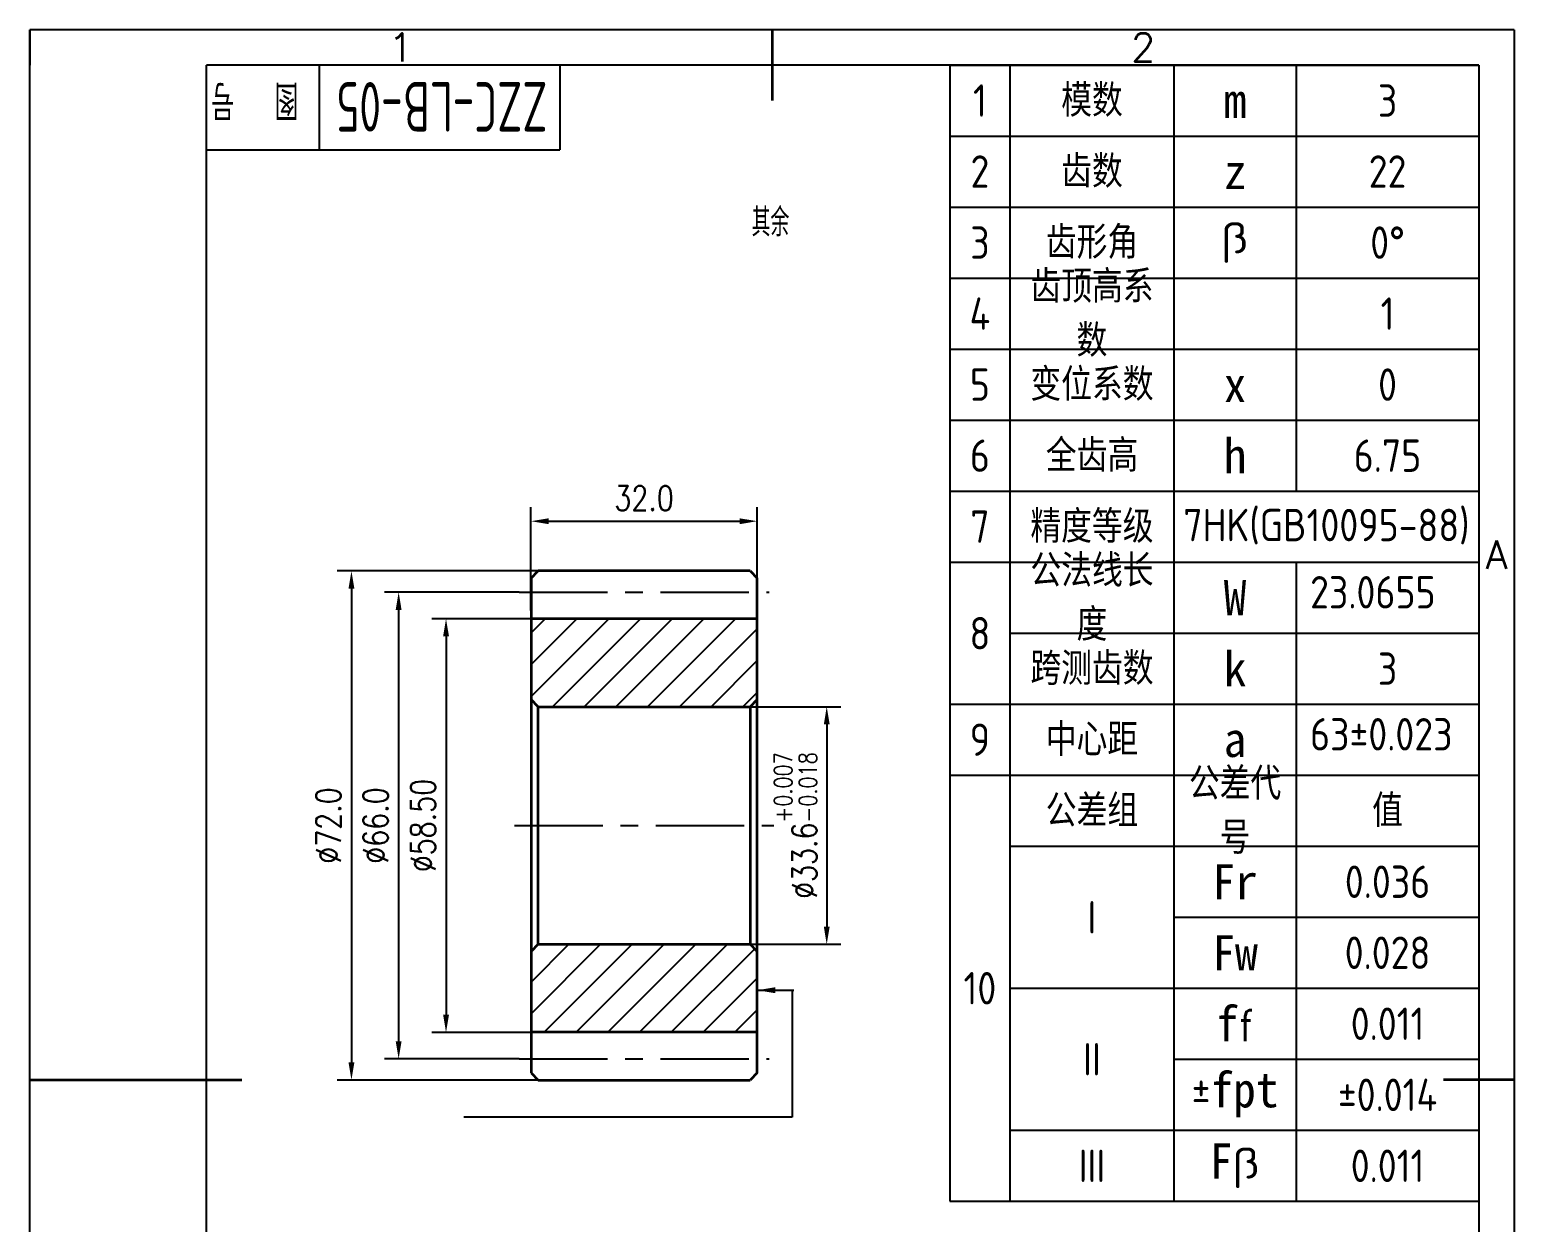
# Model space of a CAD drawing. Header units: millimetres. Extents: x -25 to 185, y -5 to 292.
# Drawn here: x -25 to 185, y 123.3 to 292 of the extents above; entities that cross this region are included whole.
import ezdxf
from ezdxf.enums import TextEntityAlignment as Align

# ---------------------------------------------------------------- set-up
doc = ezdxf.new("R2010")
doc.units = ezdxf.units.MM
doc.header["$LTSCALE"] = 10
doc.linetypes.add('CENTER', pattern=[2, 1.25, -0.25, 0.25, -0.25])
doc.layers.add('1轮廓实线层', color=7, linetype='Continuous', lineweight=35)
for name, color, linetype in [('2细线层', 4, 'Continuous'), ('3中心线层', 1, 'CENTER'), ('5剖面线层', 2, 'Continuous'), ('6文字层', 3, 'Continuous'), ('7标注层', 4, 'Continuous'), ('图框层', 7, 'Continuous')]:
    doc.layers.add(name, color=color, linetype=linetype)
doc.styles.add('PC_TEXTSTYLE', font='isocp.shx', dxfattribs={"width": 0.8, "bigfont": 'hzfs.shx'})
doc.styles.add('TH_GBDIM', font='romans.shx', dxfattribs={"width": 0.8, "bigfont": 'gbcbig.shx'})
doc.styles.add('工程字', font='gbenor.shx', dxfattribs={"bigfont": 'gbcbig.shx'})
doc.dimstyles.new('TH_GBDIM', dxfattribs={"dimtxt": 3.5, "dimasz": 2.5, "dimexe": 2, "dimexo": 0, "dimgap": 1.5, "dimtad": 1, "dimdec": 1, "dimzin": 0, "dimdsep": 46, "dimtxsty": 'TH_GBDIM', "dimcen": 2.5, "dimclrd": 130, "dimclre": 130, "dimclrt": 3, "dimadec": 0, "dimazin": 0, "dimtfac": 0.714286, "dimtdec": 1, "dimtmove": 0, "dimatfit": 3, "dimfxl": 1, "dimtzin": 0, "dimlwd": -1, "dimlwe": -1, "dimarcsym": 0})

# ---------------------------------------------------------------- blocks, each defined once
blk = doc.blocks.new('*D8')
at = {"layer": '7标注层', "color": 130}
for p, q in [((46.91, 215.45), (18.51, 215.45)), ((20.51, 212.95), (20.51, 145.95)), ((46.91, 143.45), (18.51, 143.45))]:
    blk.add_line(p, q, dxfattribs=at)
for points in [[(20.1, 212.95), (20.93, 212.95), (20.51, 215.45)], [(20.1, 145.95), (20.93, 145.95), (20.51, 143.45)]]:
    blk.add_solid(points, dxfattribs=at)
at = {"layer": 'Defpoints', "color": 0}
for p in [(46.91, 215.45), (20.51, 143.45), (46.91, 143.45)]:
    blk.add_point(p, dxfattribs=at)
at = {"layer": '7标注层', "color": 3, "insert": (17.26, 179.45), "char_height": 3.5, "attachment_point": 5, "rotation": 90, "style": 'TH_GBDIM'}
blk.add_mtext('{%%c72.0}{}{}', dxfattribs=at)
blk = doc.blocks.new('*D9')
at = {"layer": '7标注层', "color": 130}
for p, q in [((45.91, 208.7), (31.89, 208.7)), ((33.89, 206.2), (33.89, 152.7)), ((45.91, 150.2), (31.89, 150.2))]:
    blk.add_line(p, q, dxfattribs=at)
for points in [[(33.48, 206.2), (34.31, 206.2), (33.89, 208.7)], [(33.48, 152.7), (34.31, 152.7), (33.89, 150.2)]]:
    blk.add_solid(points, dxfattribs=at)
at = {"layer": 'Defpoints', "color": 0}
for p in [(45.91, 208.7), (33.89, 150.2), (45.91, 150.2)]:
    blk.add_point(p, dxfattribs=at)
at = {"layer": '7标注层', "color": 3, "insert": (30.64, 179.45), "char_height": 3.5, "attachment_point": 5, "rotation": 90, "style": 'TH_GBDIM'}
blk.add_mtext('{%%c58.50}{}{}', dxfattribs=at)
blk = doc.blocks.new('*D10')
at = {"layer": '7标注层', "color": 130}
for p, q in [((46.91, 196.25), (89.74, 196.25)), ((87.74, 193.75), (87.74, 165.15)), ((46.91, 162.65), (89.74, 162.65))]:
    blk.add_line(p, q, dxfattribs=at)
for points in [[(87.33, 193.75), (88.16, 193.75), (87.74, 196.25)], [(87.33, 165.15), (88.16, 165.15), (87.74, 162.65)]]:
    blk.add_solid(points, dxfattribs=at)
at = {"layer": 'Defpoints', "color": 0}
for p in [(46.91, 196.25), (46.91, 162.65), (87.74, 162.65)]:
    blk.add_point(p, dxfattribs=at)
at = {"layer": '7标注层', "color": 3, "insert": (83.33, 179.45), "char_height": 3.5, "attachment_point": 5, "rotation": 90, "style": 'TH_GBDIM'}
blk.add_mtext('{%%c33.6}{}{\\H0.7143x;\\S+0.007^ -0.018;}', dxfattribs=at)
blk = doc.blocks.new('*D11')
at = {"layer": '7标注层', "color": 130}
for p, q in [((45.91, 209.85), (45.91, 224.49)), ((77.91, 213.95), (77.91, 224.49)), ((48.41, 222.49), (75.41, 222.49))]:
    blk.add_line(p, q, dxfattribs=at)
for points in [[(48.41, 222.9), (48.41, 222.07), (45.91, 222.49)], [(75.41, 222.9), (75.41, 222.07), (77.91, 222.49)]]:
    blk.add_solid(points, dxfattribs=at)
at = {"layer": 'Defpoints', "color": 0}
for p in [(77.91, 222.49), (77.91, 213.95), (45.91, 209.85)]:
    blk.add_point(p, dxfattribs=at)
at = {"layer": '7标注层', "color": 3, "insert": (61.91, 225.74), "char_height": 3.5, "attachment_point": 5, "style": 'TH_GBDIM'}
blk.add_mtext('32.0', dxfattribs=at)
blk = doc.blocks.new('*D12')
at = {"layer": '7标注层', "color": 130}
for p, q in [((44.22, 212.45), (25.19, 212.45)), ((27.19, 209.95), (27.19, 148.95)), ((44.22, 146.45), (25.19, 146.45))]:
    blk.add_line(p, q, dxfattribs=at)
for points in [[(26.77, 209.95), (27.6, 209.95), (27.19, 212.45)], [(26.77, 148.95), (27.6, 148.95), (27.19, 146.45)]]:
    blk.add_solid(points, dxfattribs=at)
at = {"layer": 'Defpoints', "color": 0}
for p in [(44.22, 212.45), (27.19, 146.45), (44.22, 146.45)]:
    blk.add_point(p, dxfattribs=at)
at = {"layer": '7标注层', "color": 3, "insert": (23.94, 179.45), "char_height": 3.5, "attachment_point": 5, "rotation": 90, "style": 'TH_GBDIM'}
blk.add_mtext('{%%c66.0}{}{}', dxfattribs=at)
blk = doc.blocks.new('PC_TYDH_BLOCK')
at = {"layer": '2细线层', "linetype": 'Continuous'}
for p, q in [((16, -12), (16, 0)), ((50, 0), (50, -12)), ((0, -12), (50, -12))]:
    blk.add_line(p, q, dxfattribs=at)
at = {"layer": '6文字层', "style": 'PC_TEXTSTYLE', "width": 0.667}
blk.add_text('图   号', height=5, rotation=180, dxfattribs=at).set_placement((13, -2.5))
at = {"layer": '6文字层', "style": 'PC_TEXTSTYLE', "width": 0.970975}
blk.add_attdef('图样代号', text='', height=7, rotation=180, dxfattribs=at).set_placement((48.24, -2.4), (18.35, -2.4), align=Align.FIT)
blk = doc.blocks.new('*T18')
at = {"layer": '6文字层', "color": 0, "linetype": 'ByBlock', "lineweight": -2}
for p, q in [((0, 0), (74.85, 0)), ((0, 0), (0, -160.69)), ((8.51, 0), (8.51, -160.69)), ((31.7, 0), (31.7, -160.69)), ((49, 0), (49, -60.26)), ((74.85, 0), (74.85, -160.69)), ((0, -10.04), (74.85, -10.04)), ((0, -20.09), (74.85, -20.09)), ((0, -30.13), (74.85, -30.13)), ((0, -40.17), (74.85, -40.17)), ((0, -50.22), (74.85, -50.22)), ((0, -60.26), (74.85, -60.26)), ((0, -70.3), (74.85, -70.3)), ((49, -70.3), (49, -160.69)), ((8.51, -80.35), (74.85, -80.35)), ((0, -90.39), (74.85, -90.39)), ((0, -100.43), (74.85, -100.43)), ((8.51, -110.48), (74.85, -110.48)), ((31.7, -120.52), (74.85, -120.52)), ((8.51, -130.56), (74.85, -130.56)), ((31.7, -140.6), (74.85, -140.6)), ((8.51, -150.65), (74.85, -150.65)), ((0, -160.69), (74.85, -160.69))]:
    blk.add_line(p, q, dxfattribs=at)
at = {"layer": '6文字层', "color": 0, "style": '工程字'}
for s, insert, char_height, width, attachment_point in [('1', (4.26, -5.02), 4.58, 4.5849, 5), ('{\\Ftjromans,tjhz|c134;模数}', (20.11, -5.02), 4.5849, 19.2542, 5), ('{\\fDotumChe|b0|i0|c129|p49;\\H1.083x;m}', (40.35, -5.02), 4.5849, 13.3705, 5), ('3', (61.92, -5.02), 4.58, 21.9203, 5), ('{\\Ftjromans,tjhz|c134;齿数}', (20.11, -15.06), 4.5849, 19.2542, 5), ('2', (4.26, -15.06), 4.58, 4.5849, 5), ('{\\fDotumChe|b0|i0|c129|p49;\\H1.083x;z}', (40.35, -15.06), 4.5849, 13.3705, 5), ('22', (61.92, -15.06), 4.585, 21.9203, 5), ('3', (4.26, -25.11), 4.58, 4.5849, 5), ('{\\Ftjromans,tjhz|c134;齿形角}', (20.11, -25.11), 4.5849, 19.2542, 5), ('{\\Ftjromans,tjhz|c134;\\H0.9583x;β}', (40.35, -25.11), 4.5849, 13.3705, 5), ('0%%D', (61.92, -25.11), 4.585, 21.9203, 5), ('{\\Ftjromans,tjhz|c134;齿顶高系数}', (20.11, -35.15), 4.5849, 19.2542, 5), ('4', (4.26, -35.15), 4.58, 4.5849, 5), ('1', (61.92, -35.15), 4.58, 21.9203, 5), ('5', (4.26, -45.19), 4.58, 4.5849, 5), ('{\\Ftjromans,tjhz|c134;变位系数}', (20.11, -45.19), 4.5849, 19.2542, 5), ('{\\fDotumChe|b0|i0|c129|p49;\\H1.083x;x}', (40.35, -45.19), 4.5849, 13.3705, 5), ('0', (61.92, -45.19), 4.58, 21.9203, 5), ('{\\Ftjromans,tjhz|c134;全齿高}', (20.11, -55.24), 4.5849, 19.2542, 5), ('6', (4.26, -55.24), 4.58, 4.5849, 5), ('{\\fDotumChe|b0|i0|c129|p49;\\H1.083x;h}', (40.35, -55.24), 4.5849, 13.3705, 5), ('6.75', (61.92, -55.24), 4.585, 21.9203, 5), ('7', (4.26, -65.28), 4.58, 4.5849, 5), ('{\\Ftjromans,tjhz|c134;精度等级}', (20.11, -65.28), 4.5849, 19.2542, 5), ('7HK(GB10095-88)', (53.27, -65.28), 4.5849, 39.2208, 5), ('{\\Ftjromans,tjhz|c134;公法线长度}', (20.11, -75.32), 4.5849, 19.2542, 5), ('{\\fDotumChe|b0|i0|c129|p49;\\H1.083x;W}', (40.35, -75.32), 4.5849, 13.3705, 5), ('23.0655', (50.96, -72.27), 4.585, 21.9203, 1), ('8', (4.26, -80.35), 4.58, 4.5849, 5), ('{\\Ftjromans,tjhz|c134;跨测齿数}', (20.11, -85.37), 4.5849, 19.2542, 5), ('{\\fDotumChe|b0|i0|c129|p49;\\H1.083x;k}', (40.35, -85.37), 4.5849, 13.3705, 5), ('3', (61.92, -85.37), 4.58, 21.9203, 5), ('63%%P0.023', (50.96, -92.35), 4.585, 21.9203, 1), ('9', (4.26, -95.41), 4.58, 4.5849, 5), ('{\\Ftjromans,tjhz|c134;中心距}', (20.11, -95.41), 4.5849, 19.2542, 5), ('{\\fDotumChe|b0|i0|c129|p49;\\H1.083x;a}', (40.35, -95.41), 4.5849, 13.3705, 5), ('{\\Ftjromans,tjhz|c134;公差代号}', (40.35, -105.45), 4.5849, 13.3705, 5), ('{\\Ftjromans,tjhz|c134;公差组}', (20.11, -105.45), 4.5849, 19.2542, 5), ('{\\Ftjromans,tjhz|c134;值}', (61.92, -105.45), 4.5849, 21.9203, 5), ('{\\fDotumChe|b0|i0|c129|p49;\\H1.083x;Fr}', (40.35, -115.5), 4.5849, 13.3705, 5), ('0.036', (61.92, -115.5), 4.585, 21.9203, 5), ('I', (20.11, -120.52), 4.58, 19.2542, 5), ('{\\fDotumChe|b0|i0|c129|p49;\\H1.083x;Fw}', (40.35, -125.54), 4.5849, 13.3705, 5), ('0.028', (61.92, -125.54), 4.585, 21.9203, 5), ('10', (4.26, -130.56), 4.585, 4.5849, 5), ('{\\fDotumChe|b0|i0|c129|p49;\\H1.083x;f\\Ftjromans,tjhz|c134;\\H0.8849x;f}', (40.35, -135.58), 4.5849, 13.3705, 5), ('0.011', (61.92, -135.58), 4.585, 21.9203, 5), ('II', (20.11, -140.6), 4.585, 19.2542, 5), ('%%P{\\fDotumChe|b0|i0|c129|p49;\\H1.083x;fpt}', (40.35, -145.63), 4.5849, 13.3705, 5), ('%%P0.014', (61.92, -145.63), 4.585, 21.9203, 5), ('{\\fDotumChe|b0|i0|c129|p49;\\H1.083x;F\\Ftjromans,tjhz|c134;\\H0.8849x;β}', (40.35, -155.67), 4.5849, 13.3705, 5), ('III', (20.11, -155.67), 4.585, 19.2542, 5), ('0.011', (61.92, -155.67), 4.585, 21.9203, 5)]:
    blk.add_mtext(s, dxfattribs=dict(at, insert=insert, char_height=char_height, width=width, attachment_point=attachment_point))

msp = doc.modelspace()

# ---------------------------------------------------------------- hatches: boundary and pattern name
at = {"layer": '5剖面线层'}
h = msp.add_hatch(dxfattribs=at)
h.set_pattern_fill('ANSI31', color=256, style=0)
h.set_pattern_definition([(45, (-131.181, 52.0565), (-2.245064, 2.245064), [])])
h.paths.add_polyline_path([(45.912, 208.705), (45.912, 197.255), (46.912, 196.255), (76.912, 196.255), (77.912, 197.255), (77.912, 208.705)])
h.paths.add_polyline_path([(77.912, 150.205), (77.912, 161.655), (76.912, 162.655), (46.912, 162.655), (45.912, 161.655), (45.912, 150.205)])

# ---------------------------------------------------------------- linework, layer by layer
at = {"layer": '1轮廓实线层'}
for p, q in [((80, 292), (80, 282)), ((45.912, 214.455), (46.912, 215.455)), ((45.912, 214.455), (45.912, 144.455)), ((76.912, 215.455), (46.912, 215.455)), ((76.912, 215.455), (77.912, 214.455)), ((77.912, 144.455), (77.912, 214.455)), ((77.912, 208.705), (45.912, 208.705)), ((46.912, 196.255), (45.912, 197.255)), ((46.912, 196.255), (76.912, 196.255)), ((46.912, 162.655), (46.912, 196.255)), ((76.912, 196.255), (77.912, 197.255)), ((76.912, 196.255), (76.912, 162.655)), ((45.912, 195.205), (45.912, 163.705)), ((77.912, 163.705), (77.912, 195.205)), ((46.912, 162.655), (45.912, 161.655)), ((46.912, 162.655), (76.912, 162.655)), ((77.912, 161.655), (76.912, 162.655)), ((77.912, 150.205), (45.912, 150.205)), ((-25, 143.5), (5, 143.5)), ((45.912, 144.455), (46.912, 143.455)), ((46.912, 143.455), (76.912, 143.455)), ((77.912, 144.455), (76.912, 143.455)), ((185, 143.5), (175, 143.5))]:
    msp.add_line(p, q, dxfattribs=at)
at = {"layer": '2细线层'}
for p, q in [((-25, -5), (-25, 292)), ((185, 292), (-25, 292)), ((-25, 292), (-25, 287)), ((80, 292), (80, 287)), ((185, 292), (185, -5)), ((185, 143.5), (180, 143.5))]:
    msp.add_line(p, q, dxfattribs=at)
at = {"layer": '3中心线层'}
for p, q in [((44.218, 212.455), (79.607, 212.455)), ((43.575, 179.455), (80.25, 179.455)), ((44.218, 146.455), (79.607, 146.455))]:
    msp.add_line(p, q, dxfattribs=at)
at = {"layer": '7标注层'}
for p, q in [((82.864, 156.16), (82.864, 138.22)), ((82.864, 138.22), (36.4, 138.22))]:
    msp.add_line(p, q, dxfattribs=at)
at = {"layer": '图框层'}
for p, q in [((0, 0), (0, 287)), ((180, 287), (0, 287)), ((180, 287), (180, 0))]:
    msp.add_line(p, q, dxfattribs=at)

# ---------------------------------------------------------------- block references
msp.add_blockref('*T18', (105.15, 287))
ref = msp.add_blockref('PC_TYDH_BLOCK', (0, 287), dxfattribs=at)
ref.add_attrib('图样代号', 'ZZC-LB-05', dxfattribs={"layer": '6文字层', "height": 7, "rotation": 180, "style": 'PC_TEXTSTYLE', "width": 0.657867}).set_placement((48.24, 284.597), (18.346, 284.597), align=Align.FIT)

# ---------------------------------------------------------------- texts
at = {"layer": '6文字层', "style": 'TH_GBDIM'}
for s, p in [('1', (27.5, 289.5)), ('2', (132.5, 289.5)), ('A', (182.5, 217.75))]:
    msp.add_text(s, height=4, dxfattribs=at).set_placement(p, align=Align.MIDDLE)
at = {"layer": '6文字层', "style": 'PC_TEXTSTYLE', "width": 0.667}
msp.add_text('其余', height=4, dxfattribs=at).set_placement((77.117, 262.759))

# ---------------------------------------------------------------- dimensions: what is measured, and where the dimension line sits
at = {"layer": '7标注层'}
dim = msp.add_linear_dim(base=(77.912, 222.488), p1=(45.912, 209.846), p2=(77.912, 213.955), dimstyle='TH_GBDIM', dxfattribs=at)
dim.commit()
dim.dimension.update_dxf_attribs({"geometry": '*D11', "text_midpoint": (61.912, 222.488), "dimtype": 160})
for base, p1, p2, text, override, picture, middle in [((20.513, 143.455), (46.912, 215.455), (46.912, 143.455), '{%%c<>}{}{}', {"dimgap": 1.5, "dimtad": 1, "dimjust": 0, "dimdec": 1, "dimlfac": 1, "dimse1": 0, "dimse2": 0, "dimsd1": 0, "dimsd2": 0}, '*D8', (20.513, 179.455)), ((27.187, 146.455), (44.218, 212.455), (44.218, 146.455), '{%%c<>}{}{}', {"dimgap": 1.5, "dimtad": 1, "dimjust": 0, "dimdec": 1, "dimlfac": 1, "dimse1": 0, "dimse2": 0, "dimsd1": 0, "dimsd2": 0}, '*D12', (27.187, 179.455)), ((33.892, 150.205), (45.912, 208.705), (45.912, 150.205), '{%%c<>}{}{}', {"dimgap": 1.5, "dimtad": 1, "dimjust": 0, "dimdec": 2, "dimlfac": 1, "dimse1": 0, "dimse2": 0, "dimsd1": 0, "dimsd2": 0}, '*D9', (33.892, 179.455)), ((87.744, 162.655), (46.912, 196.255), (46.912, 162.655), '{%%c<>}{}{\\H0.7143x;\\S+0.007^ -0.018;}', {"dimgap": 1.5, "dimtad": 1, "dimjust": 0, "dimdec": 1, "dimlfac": 1, "dimse1": 0, "dimse2": 0, "dimsd1": 0, "dimsd2": 0}, '*D10', (87.744, 179.455))]:
    dim = msp.add_linear_dim(base=base, p1=p1, p2=p2, angle=90, text=text, dimstyle='TH_GBDIM', override=override, dxfattribs=at)
    dim.commit()
    dim.dimension.update_dxf_attribs({"geometry": picture, "text_midpoint": middle, "dimtype": 160})

# ---------------------------------------------------------------- leaders
for points in [[(77.912, 156.16), (83.066, 156.16)], [(77.984, 156.16), (82.864, 156.16)]]:
    msp.add_leader(points, dimstyle='TH_GBDIM', override={"dimgap": 1.5, "dimtad": 0}, dxfattribs=at)

doc.saveas('drawing.dxf')
